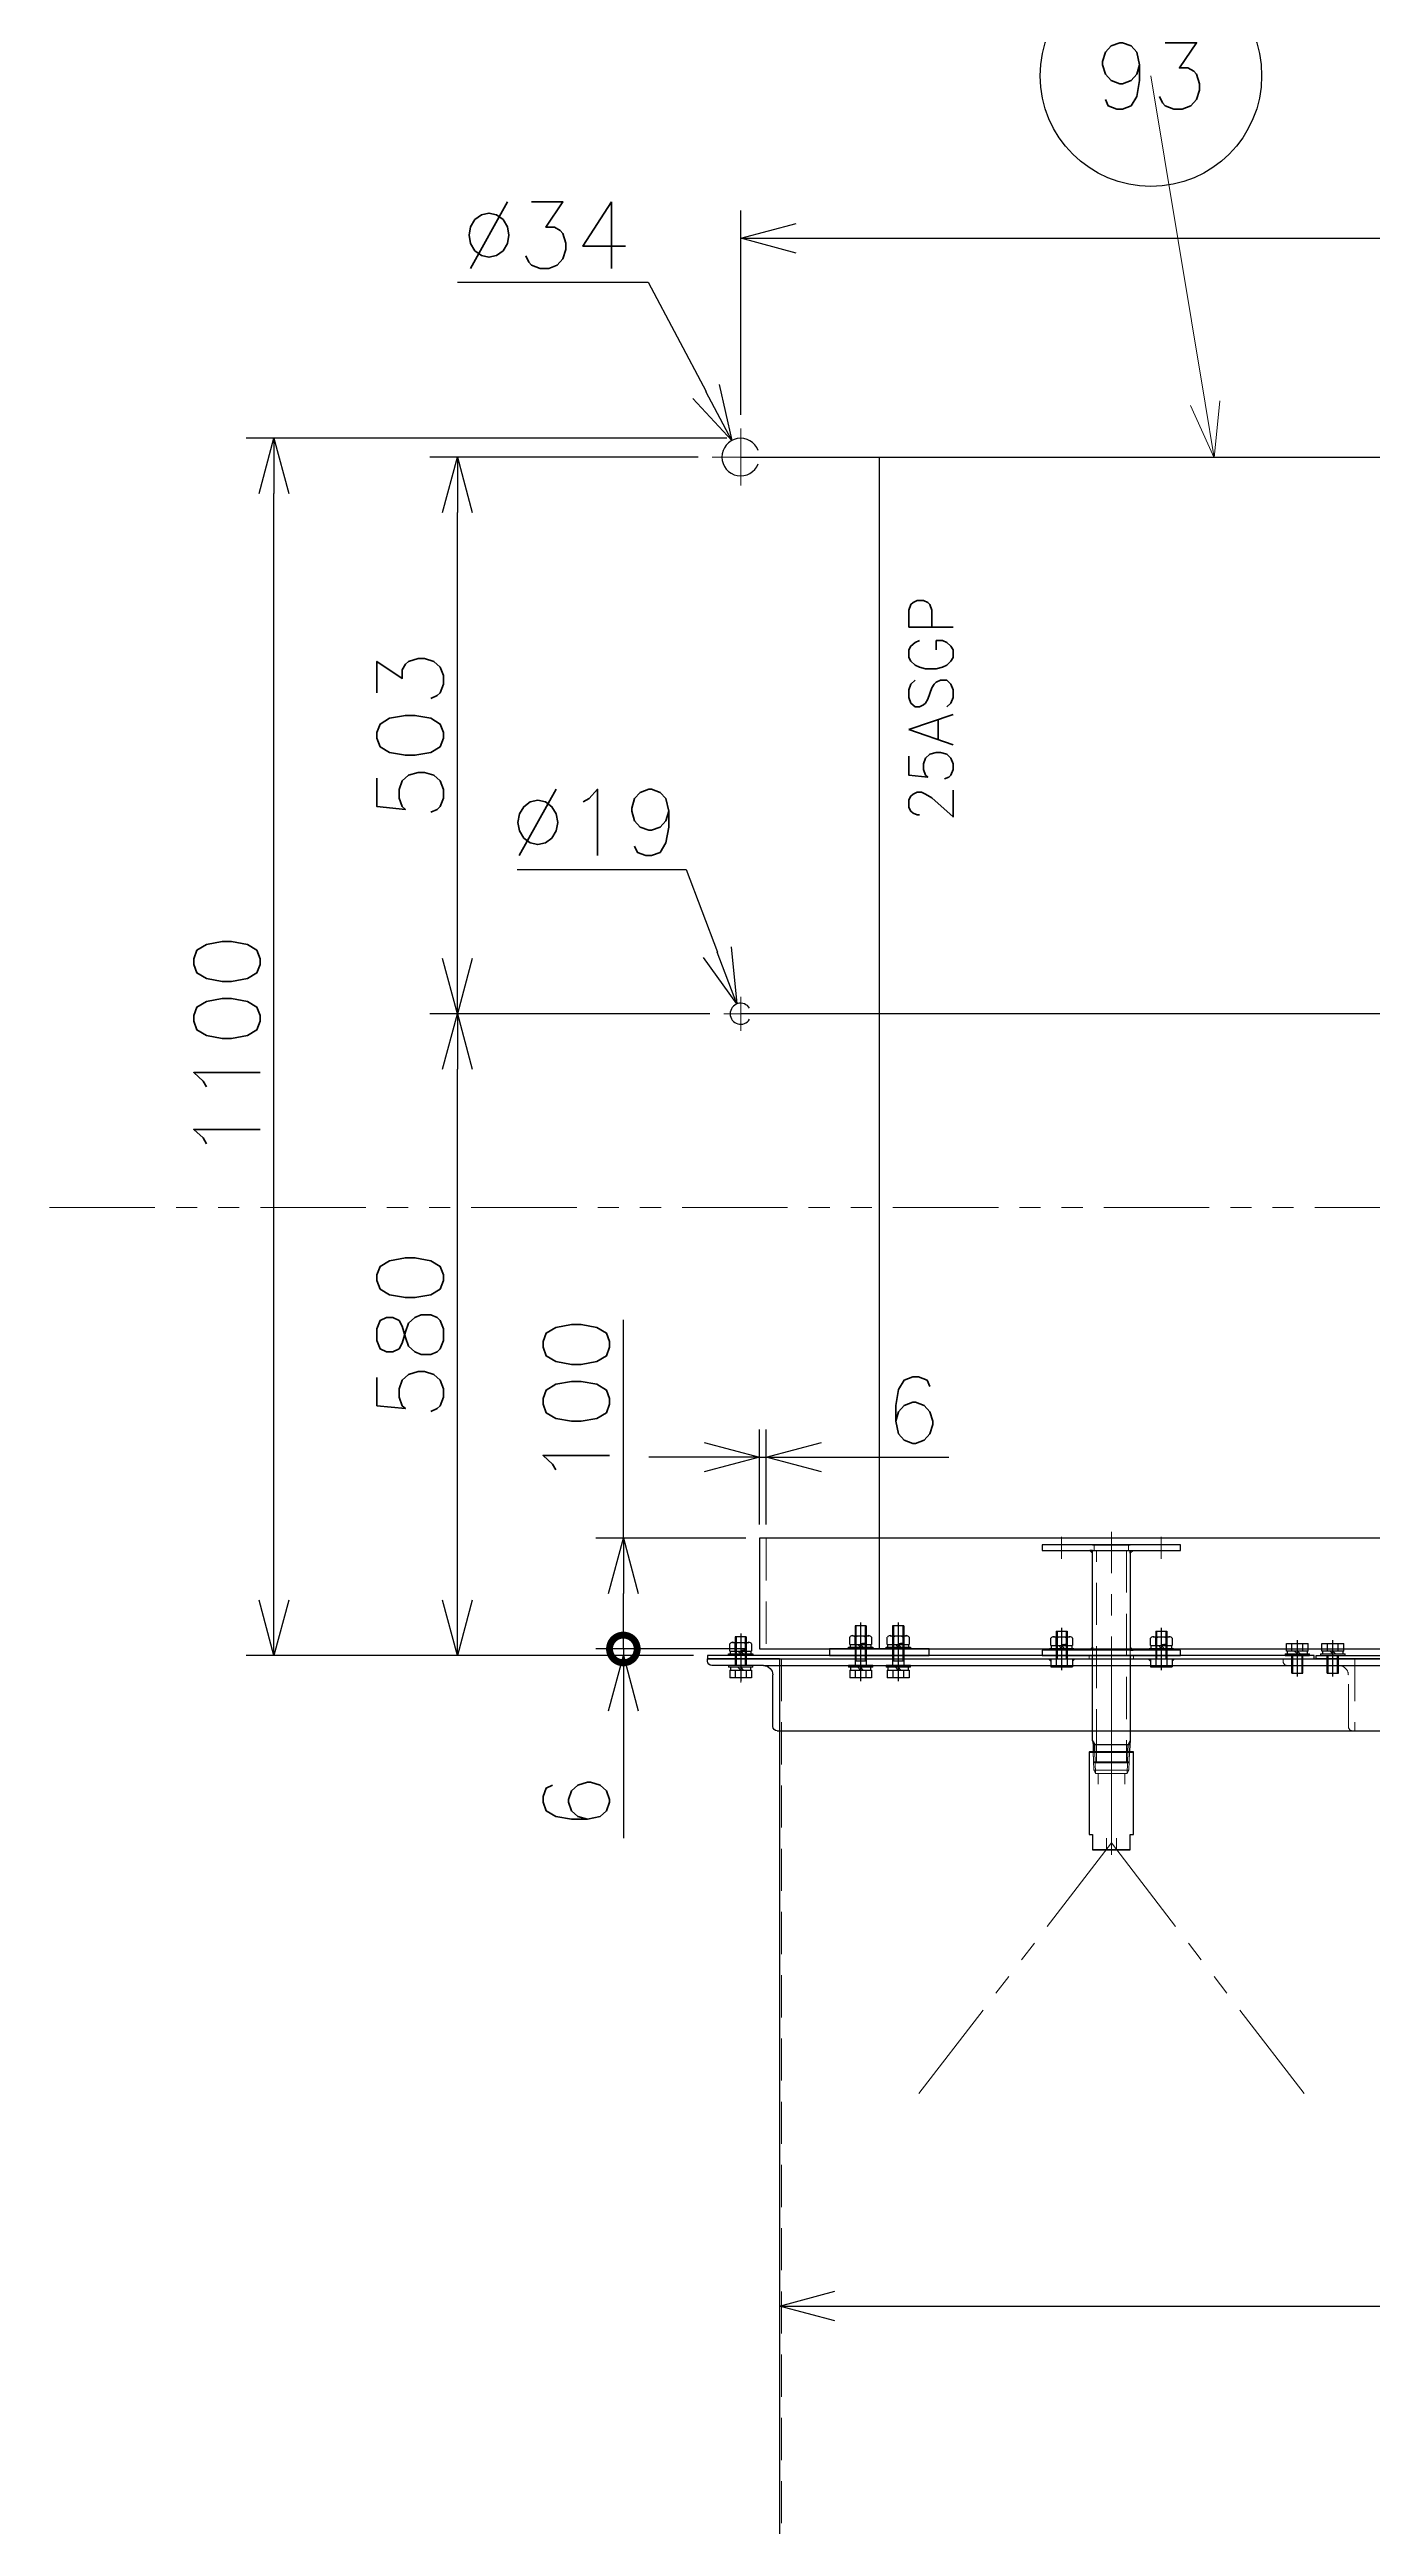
# Model space of a CAD drawing. Header units: millimetres. Extents: x -16130 to 36813, y -8099 to 27484.
# Drawn here: x 22708 to 23904, y 6116 to 8354 of the extents above; entities that cross this region are included whole.
import ezdxf
from ezdxf import colors
from ezdxf.entities.mleader import LeaderData, LeaderLine
from ezdxf.enums import TextEntityAlignment as Align
from ezdxf.math import Vec2, Vec3

# ---------------------------------------------------------------- set-up
doc = ezdxf.new("R2010")
doc.units = ezdxf.units.MM
doc.header["$LTSCALE"] = 6
doc.header["$PDMODE"] = 99
doc.header["$PDSIZE"] = 1
for name, pattern in [('CENTER2', [28.575, 19.05, -3.175, 3.175, -3.175]), ('HIDDEN', [9.525, 6.35, -3.175]), ('PHANTOM2', [31.75, 15.875, -3.175, 3.175, -3.175, 3.175, -3.175])]:
    doc.linetypes.add(name, pattern=pattern)
for name, color, linetype, lineweight in [('01_NORMAL', 7, 'Continuous', 25), ('04_HIDDEN', 2, 'HIDDEN', 13), ('05_CENTER', 4, 'CENTER2', 13), ('06_PHANTOM', 2, 'PHANTOM2', 13), ('08_DIM', 3, 'Continuous', 13)]:
    doc.layers.add(name, color=color, linetype=linetype, lineweight=lineweight)
doc.layers.add('10_DRAFT', color=8, linetype='Continuous', lineweight=0, plot=False)
doc.styles.add('KSS_TXT', font='txt.shx', dxfattribs={"bigfont": 'extfont2.shx'})
doc.styles.add('KSS_TXT_L', font='txt.shx', dxfattribs={"height": 3, "bigfont": 'extfont2.shx'})
doc.styles.get("Standard").update_dxf_attribs({"font": 'txt.shx', "bigfont": 'extfont2.shx'})
doc.dimstyles.new('KSS_DIM', dxfattribs={"dimtxt": 3, "dimasz": 2.5, "dimexe": 1.25, "dimexo": 0.625, "dimtad": 1, "dimdsep": 46, "dimtxsty": 'KSS_TXT', "dimblk": 'OPEN30', "dimcen": 0, "dimazin": 2, "dimtfac": 0.75, "dimtmove": 0, "dimatfit": 3, "dimldrblk": 'OPEN30', "dimfxl": 1, "dimtolj": 1, "dimarcsym": 0})
doc.dimstyles.new('KSS_DIM$3', dxfattribs={"dimtxt": 3, "dimasz": 2.5, "dimexe": 1.25, "dimexo": 0.625, "dimtad": 1, "dimtih": 1, "dimtoh": 1, "dimdsep": 46, "dimtxsty": 'KSS_TXT', "dimblk": 'OPEN30', "dimcen": 0, "dimazin": 2, "dimtfac": 0.75, "dimtofl": 0, "dimtmove": 0, "dimatfit": 3, "dimldrblk": 'OPEN30', "dimfxl": 1, "dimtolj": 1, "dimarcsym": 0})

# ---------------------------------------------------------------- blocks, each defined once
blk = doc.blocks.new('A$C318E24B0_1_1_1')
at = {"color": 0}
for p, q in [((0, 0), (0, -65)), ((0, 0), (65, 0)), ((65, -2), (65, 0)), ((6, -61), (6, -14.5)), ((14.5, -6), (61, -6)), ((2, -65), (0, -65))]:
    blk.add_line(p, q, dxfattribs=at)
for centre, radius, start, end in [((14.5, -14.5), 8.5, 90, 180), ((61, -2), 4, 270, 0), ((2, -61), 4, 270, 0)]:
    blk.add_arc(centre, radius, start, end, dxfattribs=at)
blk = doc.blocks.new('A$C782A22E4_1_1_1')
at = {"color": 0}
for p, q in [((-914.5, 1994), (914.5, 1994)), ((-900, 2000), (900, 2000)), ((-900, 1935), (-900, 5)), ((-900, 1935), (900, 1935))]:
    blk.add_line(p, q, dxfattribs=at)
at = {"layer": '04_HIDDEN'}
blk.add_line((-898, 2000), (-898, 5), dxfattribs=at)
at = {"layer": '05_CENTER'}
blk.add_line((-935, 2015.2), (-935, 1978.8), dxfattribs=at)
at = {"color": 0, "xscale": -1}
blk.add_blockref('A$C318E24B0_1_1_1', (-900, 2000), dxfattribs=at)
at = {"layer": '04_HIDDEN', "xscale": -1}
blk.add_blockref('A$C318E24B0_1_1_1', (-380, 2000), dxfattribs=at)
blk = doc.blocks.new('_Open30')
at = {"color": 0, "linetype": 'ByBlock', "lineweight": -2}
for p, q in [((-1, 0.268), (0, 0)), ((0, 0), (-1, -0.268)), ((0, 0), (-1, 0))]:
    blk.add_line(p, q, dxfattribs=at)
blk = doc.blocks.new('*D2431')
at = {"layer": '08_DIM', "color": 0, "lineweight": -2, "transparency": 16777216}
for p, q in [((23367.9, 6372.6), (23367.9, 6290.4)), ((25167.9, 6291.6), (25167.9, 6340.4)), ((23417.9, 6315.4), (25117.9, 6315.4))]:
    blk.add_line(p, q, dxfattribs=at)
at = {"layer": 'Defpoints', "color": 0, "transparency": 16777216}
for p in [(23367.9, 6385.1), (25167.9, 6315.4), (25167.9, 6279.1)]:
    blk.add_point(p, dxfattribs=at)
at = {"layer": '08_DIM', "color": 0, "lineweight": -2, "transparency": 16777216, "xscale": 50, "yscale": 50, "zscale": 50, "rotation": 180}
blk.add_blockref('_Open30', (23367.9, 6315.4), dxfattribs=at)
at = {"layer": '08_DIM', "color": 0, "lineweight": -2, "transparency": 16777216, "xscale": 50, "yscale": 50, "zscale": 50}
blk.add_blockref('_Open30', (25167.9, 6315.4), dxfattribs=at)
at = {"layer": '08_DIM', "color": 0, "transparency": 16777216, "insert": (24545.4, 6357.9), "char_height": 60, "attachment_point": 5, "style": 'KSS_TXT'}
blk.add_mtext('\\A1;%%C1800', dxfattribs=at)
blk = doc.blocks.new('M10Nza_1_1_1_1')
at = {"color": 0}
for p, q in [((-9.8, 4), (-9.8, 10.7)), ((-9.8, 4), (9.8, 4)), ((-9.2, 1.5), (-9.2, 4)), ((-7.3, 12), (7.4, 12)), ((-4.9, 4), (-4.9, 10.7)), ((0, 1.5), (-2.5, 4)), ((0, 4), (2.5, 1.5)), ((4.9, 10.7), (4.9, 4)), ((9.2, 4), (9.2, 1.5)), ((9.8, 10.7), (9.8, 4))]:
    blk.add_line(p, q, dxfattribs=at)
at = {"color": 0, "linetype": 'CENTER2'}
blk.add_line((0, 12), (0, 0), dxfattribs=at)
at = {"color": 0}
blk.add_lwpolyline([(-11, 1.5), (11, 1.5), (11, 0), (-11, 0)], close=True, dxfattribs=at)
for centre, radius, start, end in [((-7.3, 9.1), 2.94, 33.626, 146.374), ((0, 2.2), 9.8, 60, 120), ((7.4, 9.1), 2.94, 33.626, 146.374)]:
    blk.add_arc(centre, radius, start, end, dxfattribs=at)
at = {"layer": '10_DRAFT', "style": 'KSS_TXT'}
blk.add_text('M10', height=1.25, dxfattribs=at).set_placement((0.3, 4.1))
blk = doc.blocks.new('A$C3D81658F_1_1_1_1')
at = {"color": 0}
for p, q in [((-11, 1.5), (11, 1.5)), ((-11, 1.5), (-11, 0)), ((-11, 0), (11, 0)), ((-9.8, 11), (9.8, 11)), ((-9.8, 4), (-9.8, 11)), ((9.8, 4), (-9.8, 4)), ((-9.3, 4), (-9.3, 1.5)), ((-4.9, 4), (-4.9, 11)), ((0, 1.5), (-2.5, 4)), ((0, 4), (2.5, 1.5)), ((4.9, 4), (4.9, 11)), ((9.2, 1.5), (9.2, 4)), ((9.8, 4), (9.8, 11)), ((11, 0), (11, 1.5))]:
    blk.add_line(p, q, dxfattribs=at)
at = {"color": 0, "linetype": 'HIDDEN'}
for p, q in [((-5, -36), (-5, 0)), ((5, -36), (5, 0)), ((-5, -4), (5, -4)), ((-4.2, -36), (-4.2, -4)), ((4.2, -36), (4.2, -4)), ((-5, -36), (5, -36))]:
    blk.add_line(p, q, dxfattribs=at)
at = {"color": 0, "linetype": 'CENTER2'}
blk.add_line((0, -39), (0, 14), dxfattribs=at)
at = {"layer": '10_DRAFT', "style": 'KSS_TXT_L'}
blk.add_text('BT-M10x40L,SW,PW', height=0.3, dxfattribs=at).set_placement((5.1, 10.7))
blk = doc.blocks.new('A$C1E270675_1_1')
for p, q in [((-1764.5, 1083), (59.8, 1083)), ((59.8, 580), (-1764.5, 580))]:
    blk.add_line(p, q)
at = {"color": 0}
for p, q in [((-1639.2, 6), (-1639.2, 1083)), ((-731.7, 6), (-731.7, 1083)), ((59.8, 6), (59.8, 1066))]:
    blk.add_line(p, q, dxfattribs=at)
for points in [[(-1747.5, 6), (59.8, 6), (59.8, 106), (-1747.5, 106)], [(-1684.3, 0), (-1594.1, 0), (-1594.1, 6), (-1684.3, 6)], [(-781.7, 0), (-681.7, 0), (-681.7, 6), (-781.7, 6)], [(21.2, 0), (98.4, 0), (98.4, 6), (21.2, 6)]]:
    blk.add_lwpolyline(points, close=True, dxfattribs=at)
for centre, radius, start, end in [((-1764.5, 1083), 17, 20.6673, 339.3327), ((59.8, 1083), 17, 200.6673, 159.3327), ((-1764.5, 580), 9.5, 31.7569, 328.2431), ((59.8, 580), 9.5, 211.7569, 148.2431)]:
    blk.add_arc(centre, radius, start, end, dxfattribs=at)
at = {"layer": '04_HIDDEN'}
blk.add_line((-1741.5, 106), (-1741.5, 6), dxfattribs=at)
at = {"layer": '05_CENTER'}
for p, q in [((-1764.5, 1057.2), (-1764.5, 1108.8)), ((59.8, 1057.2), (59.8, 1108.8)), ((-1790.2, 1083), (-1738.7, 1083)), ((85.6, 1083), (34, 1083)), ((-1764.5, 564.6), (-1764.5, 595.4)), ((59.8, 564.6), (59.8, 595.4)), ((-1749.1, 580), (-1779.8, 580)), ((44.4, 580), (75.2, 580)), ((-1656.2, 14.6), (-1656.2, -8.6)), ((-1622.2, 14.6), (-1622.2, -8.6)), ((-766.7, 14.6), (-766.7, -8.6)), ((-696.7, 14.6), (-696.7, -8.6)), ((49, 14.6), (49, -8.6)), ((70.6, 14.6), (70.6, -8.6))]:
    blk.add_line(p, q, dxfattribs=at)
at = {"layer": '10_DRAFT'}
for p, q in [((-823.2, 0), (-835.7, 0)), ((-829.5, -6.2), (-829.5, 6.2))]:
    blk.add_line(p, q, dxfattribs=at)
at = {"rotation": 180}
for p in [(-1656.2, -9), (-1622.2, -9), (-766.7, -9), (-696.7, -9), (49, -9), (70.6, -9)]:
    blk.add_blockref('A$C3D81658F_1_1_1_1', p, dxfattribs=at)
for p in [(-1656.2, 6), (-1622.2, 6), (-766.7, 6), (-696.7, 6), (49, 6), (70.6, 6)]:
    blk.add_blockref('M10Nza_1_1_1_1', p)
blk = doc.blocks.new('A$C1F346187_1_1')
blk.add_blockref('A$C1E270675_1_1', (829.5, 0))
blk = doc.blocks.new('AM_BALLOON1')
at = {"transparency": 16777216}
blk.add_circle((0, 0), 5, dxfattribs=at)
blk.add_attdef('B_NUMBER', text='', height=3, dxfattribs=at).set_placement((0, 0), align=Align.MIDDLE_CENTER)
blk = doc.blocks.new('A$C68479CFA')
at = {"color": 0}
for points in [[(-415, 3), (415, 3), (415, 0), (-415, 0)], [(-300, 0), (300, 0), (300, -30), (-300, -30)]]:
    blk.add_lwpolyline(points, close=True, dxfattribs=at)
at = {"layer": '04_HIDDEN'}
for p, q in [((-296, 0), (-296, -30)), ((-75, 3), (-75, 0)), ((75, 3), (75, 0)), ((296, 0), (296, -30))]:
    blk.add_line(p, q, dxfattribs=at)
at = {"layer": '05_CENTER'}
for p, q in [((-400, -5.4), (-400, 8.1)), ((400, -5.4), (400, 8.1))]:
    blk.add_line(p, q, dxfattribs=at)
at = {"layer": '10_DRAFT'}
blk.add_line((0, 3), (0, -30), dxfattribs=at)
blk = doc.blocks.new('A$C0FDA08F1_1_1_1')
at = {"color": 0}
for p, q in [((-17, 100), (17, 100)), ((-17, 5), (-17, 95)), ((17, 95), (17, 5)), ((-17, -76.9), (-17, 0)), ((17, 0), (17, -76.9)), ((-16.6, -80.2), (16.6, -80.2))]:
    blk.add_line(p, q, dxfattribs=at)
for p, q in [((-17, -76.9), (-15.1, -80.2)), ((-17, -76.9), (-16.6, -80.2)), ((-16.6, -80.2), (-16.4, -86.6)), ((-14.9, -86.6), (-15.1, -80.2)), ((14.9, -86.6), (15.1, -80.2)), ((17, -76.9), (15.1, -80.2)), ((16.6, -80.2), (16.4, -86.6)), ((17, -76.9), (16.6, -80.2))]:
    blk.add_line(p, q)
for points in [[(62.5, 100), (-62.5, 100), (-62.5, 95), (62.5, 95)], [(62.5, 5), (-62.5, 5), (-62.5, 0), (62.5, 0)]]:
    blk.add_lwpolyline(points, close=True, dxfattribs=at)
at = {"color": 3}
for points in [[(-17, 95), (-19.5, 95), (-19.5, 95), (-17, 92.5)], [(17, 95), (19.5, 95), (19.5, 95), (17, 92.5)], [(-17, 5), (-19.5, 5), (-19.5, 5), (-17, 7.5)], [(17, 5), (19.5, 5), (19.5, 5), (17, 7.5)]]:
    blk.add_lwpolyline(points, close=True, dxfattribs=at)
at = {"layer": '04_HIDDEN'}
for p, q in [((-15.5, 95), (-15.5, 100)), ((-13.6, -86.6), (-13.6, 95)), ((13.6, 95), (13.6, -86.6)), ((15.5, 100), (15.5, 95)), ((-17, 0), (-17, 5)), ((17, 5), (17, 0))]:
    blk.add_line(p, q, dxfattribs=at)
at = {"layer": '05_CENTER'}
for p, q in [((0, -97), (0, 112)), ((-45, 107.4), (-45, 87.5)), ((45, 107.4), (45, 87.5)), ((-45, 12.4), (-45, -7.5)), ((45, 12.4), (45, -7.5))]:
    blk.add_line(p, q, dxfattribs=at)
at = {"layer": '10_DRAFT'}
for p, q in [((-16.4, -86.6), (16.4, -86.6)), ((-16.4, -86.6), (-16.1, -96)), ((-14.6, -97), (-14.9, -86.6)), ((-13.6, -97), (-13.6, -86.6)), ((13.6, -86.6), (13.6, -97)), ((14.6, -97), (14.9, -86.6)), ((16.4, -86.6), (16.1, -96)), ((-15.1, -97), (-16.1, -96)), ((16.1, -96), (-16.1, -96)), ((-15.1, -97), (15.1, -97)), ((15.1, -97), (16.1, -96))]:
    blk.add_line(p, q, dxfattribs=at)
blk = doc.blocks.new('1FJJXP50S303a_1_1')
at = {"color": 0}
for p, q in [((-75, 17), (-89, 17)), ((-89, 17), (-89, -17)), ((-88.5, 17), (-88.5, -17)), ((-0.5, 20), (-75, 20)), ((-75, 20), (-75, 17)), ((0, 19.5), (-0.5, 20)), ((-0.5, 20), (-0.5, -20)), ((0, 19.5), (0, -19.5)), ((-89, -17), (-75, -17)), ((-75, -17), (-75, -20)), ((-75, -20), (-0.5, -20)), ((-0.5, -20), (0, -19.5))]:
    blk.add_line(p, q, dxfattribs=at)
at = {"layer": '04_HIDDEN', "color": 0}
for p, q in [((-88.5, 4.6), (-89, 5.1)), ((-88.5, 4.6), (-88.5, -4.6)), ((-78.4, 4.6), (-88.5, 4.6)), ((-20, 12), (-29.5, 12)), ((-17, 15.8), (-20, 14.3)), ((0, 14.9), (-20, 14.3)), ((-20, 14.3), (-20, -14.3)), ((0, 16.4), (-17, 15.8)), ((-17, 15.8), (-17, -15.8)), ((-89, -5.1), (-88.5, -4.6)), ((-88.5, -4.6), (-78.4, -4.6)), ((-20, -12), (-29.5, -12)), ((-20, -14.3), (0, -14.9)), ((-17, -15.8), (-20, -14.3)), ((0, -16.4), (-17, -15.8))]:
    blk.add_line(p, q, dxfattribs=at)
at = {"layer": '05_CENTER', "color": 0}
blk.add_line((-93.5, 0), (4.5, 0), dxfattribs=at)
blk = doc.blocks.new('A$C662F1F03_1_1')
at = {"layer": '06_PHANTOM', "color": 4}
for q in [(-181, -402), (181, -402)]:
    blk.add_line((0, -166.1), q, dxfattribs=at)
for name, p in [('A$C0FDA08F1_1_1_1', (0, 3)), ('M10Nza_1_1_1_1', (-45, 8)), ('M10Nza_1_1_1_1', (45, 8))]:
    blk.add_blockref(name, p)
at = {"color": 4, "rotation": 90}
blk.add_blockref('1FJJXP50S303a_1_1', (0, -83.6), dxfattribs=at)
blk = doc.blocks.new('A$C05FE0EC2_2_1_1')
at = {"color": 0}
for p, q in [((-11, 1.5), (11, 1.5)), ((-11, 1.5), (-11, 0)), ((-11, 0), (11, 0)), ((-9.8, 11), (9.8, 11)), ((-9.8, 4), (-9.8, 11)), ((9.8, 4), (-9.8, 4)), ((-9.3, 4), (-9.3, 1.5)), ((-4.9, 4), (-4.9, 11)), ((0, 1.5), (-2.5, 4)), ((0, 4), (2.5, 1.5)), ((4.9, 4), (4.9, 11)), ((9.2, 1.5), (9.2, 4)), ((9.8, 4), (9.8, 11)), ((11, 0), (11, 1.5))]:
    blk.add_line(p, q, dxfattribs=at)
at = {"color": 0, "linetype": 'HIDDEN'}
for p, q in [((-5, -16), (-5, 0)), ((-4.2, -16), (-4.2, 0)), ((4.2, -16), (4.2, 0)), ((5, -16), (5, 0)), ((-5, -16), (5, -16))]:
    blk.add_line(p, q, dxfattribs=at)
at = {"color": 0, "linetype": 'CENTER2'}
blk.add_line((0, -19), (0, 14), dxfattribs=at)
at = {"layer": '10_DRAFT', "style": 'KSS_TXT_L'}
blk.add_text('BT-M10x20L,SW,PW', height=0.3, dxfattribs=at).set_placement((5.2, 10.7))
blk = doc.blocks.new('A$C6847864B')
at = {"color": 0}
for p, q in [((-9.8, 7), (9.8, 7)), ((-9.8, 0), (-9.8, 7)), ((-9.8, 0), (9.8, 0)), ((-4.9, 0), (-4.9, 7)), ((4.9, 0), (4.9, 7)), ((9.8, 0), (9.8, 7))]:
    blk.add_line(p, q, dxfattribs=at)
at = {"color": 0, "linetype": 'HIDDEN'}
for p, q in [((-5, -25), (-5, 0)), ((-4.2, -25), (-4.2, 0)), ((4.2, -25), (4.2, 0)), ((5, -25), (5, 0)), ((-5, -25), (5, -25))]:
    blk.add_line(p, q, dxfattribs=at)
at = {"color": 0, "linetype": 'CENTER2'}
blk.add_line((0, -28), (0, 10), dxfattribs=at)
at = {"layer": '10_DRAFT', "style": 'KSS_TXT_L'}
blk.add_text('BT-M10x25L', height=0.3, dxfattribs=at).set_placement((6.8, 6.7))
blk = doc.blocks.new('A$C68479F8C')
at = {"color": 0}
blk.add_lwpolyline([(-15, 3), (533, 3), (533, 0), (-15, 0)], close=True, dxfattribs=at)
at = {"layer": '04_HIDDEN'}
for p, q in [((148, 3), (148, 0)), ((188, 3), (188, 0))]:
    blk.add_line(p, q, dxfattribs=at)
at = {"layer": '05_CENTER'}
for p, q in [((0, -5.4), (0, 8.1)), ((503, -5.4), (503, 8.1))]:
    blk.add_line(p, q, dxfattribs=at)
at = {"layer": '08_DIM'}
for points in [[(113.2, 0), (111.2, 0), (113.2, -2), (113.2, -2)], [(132.8, 0), (134.8, 0), (132.8, -2), (132.8, -2)], [(203.2, 0), (201.2, 0), (203.2, -2), (203.2, -2)], [(222.8, 0), (224.8, 0), (222.8, -2), (222.8, -2)]]:
    blk.add_lwpolyline(points, close=True, dxfattribs=at)
at = {"layer": '10_DRAFT'}
blk.add_line((168, 3), (168, 0), dxfattribs=at)
at = {"rotation": 180}
for p in [(123, 0), (213, 0)]:
    blk.add_blockref('A$C6847864B', p, dxfattribs=at)
blk = doc.blocks.new('A$C7E374867_2_1_1')
at = {"color": 0}
for p, q in [((-11, 1.5), (11, 1.5)), ((-11, 1.5), (-11, 0)), ((-11, 0), (11, 0)), ((-9.8, 11), (9.8, 11)), ((-9.8, 4), (-9.8, 11)), ((9.8, 4), (-9.8, 4)), ((-9.3, 4), (-9.3, 1.5)), ((-4.9, 4), (-4.9, 11)), ((0, 1.5), (-2.5, 4)), ((0, 4), (2.5, 1.5)), ((4.9, 4), (4.9, 11)), ((9.2, 1.5), (9.2, 4)), ((9.8, 4), (9.8, 11)), ((11, 0), (11, 1.5))]:
    blk.add_line(p, q, dxfattribs=at)
at = {"color": 0, "linetype": 'HIDDEN'}
for p, q in [((-5, -26), (-5, 0)), ((-4.2, -26), (-4.2, 0)), ((4.2, -26), (4.2, 0)), ((5, -26), (5, 0)), ((-5, -26), (5, -26))]:
    blk.add_line(p, q, dxfattribs=at)
at = {"color": 0, "linetype": 'CENTER2'}
blk.add_line((0, -29), (0, 14), dxfattribs=at)
at = {"layer": '10_DRAFT', "style": 'KSS_TXT_L'}
blk.add_text('BT-M10x30L,SW,PW', height=0.3, dxfattribs=at).set_placement((5.1, 10.7))
blk = doc.blocks.new('A$C6847BE09')
for name, p in [('A$C662F1F03_1_1', (-1535, 0)), ('M10Nza_1_1_1_1', (-1870, 3)), ('A$C05FE0EC2_2_1_1', (-1367, 3)), ('A$C68479CFA', (-935, 0)), ('A$C05FE0EC2_2_1_1', (-1335, 3))]:
    blk.add_blockref(name, p)
at = {"xscale": -1}
blk.add_blockref('A$C68479F8C', (-1367, 0), dxfattribs=at)
at = {"rotation": 180}
blk.add_blockref('A$C7E374867_2_1_1', (-1870, -6), dxfattribs=at)
blk = doc.blocks.new('*D3297')
at = {"layer": '08_DIM', "color": 0, "lineweight": -2, "transparency": 16777216}
for p, q in [((23294.6, 7986.2), (23051.9, 7986.2)), ((23076.9, 7533.2), (23076.9, 7936.2)), ((23305, 7483.2), (23051.9, 7483.2))]:
    blk.add_line(p, q, dxfattribs=at)
at = {"layer": 'Defpoints', "color": 0, "transparency": 16777216}
for p in [(23076.9, 7986.2), (23307.1, 7986.2), (23317.5, 7483.2)]:
    blk.add_point(p, dxfattribs=at)
at = {"layer": '08_DIM', "color": 0, "lineweight": -2, "transparency": 16777216, "xscale": 50, "yscale": 50, "zscale": 50}
for p, rotation in [((23076.9, 7986.2), 90), ((23076.9, 7483.2), 270)]:
    blk.add_blockref('_Open30', p, dxfattribs=dict(at, rotation=rotation))
at = {"layer": '08_DIM', "color": 0, "transparency": 16777216, "insert": (23034.3, 7734.7), "char_height": 60, "attachment_point": 5, "rotation": 90, "style": 'KSS_TXT'}
blk.add_mtext('\\A1;503', dxfattribs=at)
blk = doc.blocks.new('*D3298')
at = {"layer": '08_DIM', "color": 0, "lineweight": -2, "transparency": 16777216}
for p, q in [((23305, 7483.2), (23051.9, 7483.2)), ((23076.9, 6953.2), (23076.9, 7433.2)), ((23290.4, 6903.2), (23051.9, 6903.2))]:
    blk.add_line(p, q, dxfattribs=at)
at = {"layer": 'Defpoints', "color": 0, "transparency": 16777216}
for p in [(23076.9, 7483.2), (23317.5, 7483.2), (23302.9, 6903.2)]:
    blk.add_point(p, dxfattribs=at)
at = {"layer": '08_DIM', "color": 0, "lineweight": -2, "transparency": 16777216, "xscale": 50, "yscale": 50, "zscale": 50}
for p, rotation in [((23076.9, 7483.2), 90), ((23076.9, 6903.2), 270)]:
    blk.add_blockref('_Open30', p, dxfattribs=dict(at, rotation=rotation))
at = {"layer": '08_DIM', "color": 0, "transparency": 16777216, "insert": (23034.3, 7193.2), "char_height": 60, "attachment_point": 5, "rotation": 90, "style": 'KSS_TXT'}
blk.add_mtext('\\A1;580', dxfattribs=at)
blk = doc.blocks.new('*D3299')
at = {"layer": '08_DIM', "color": 0, "lineweight": -2, "transparency": 16777216}
for p, q in [((23320.4, 8003.2), (22886.2, 8003.2)), ((22911.2, 6953.2), (22911.2, 7953.2)), ((23290.4, 6903.2), (22886.2, 6903.2))]:
    blk.add_line(p, q, dxfattribs=at)
at = {"layer": 'Defpoints', "color": 0, "transparency": 16777216}
for p in [(22911.2, 8003.2), (23332.9, 8003.2), (23302.9, 6903.2)]:
    blk.add_point(p, dxfattribs=at)
at = {"layer": '08_DIM', "color": 0, "lineweight": -2, "transparency": 16777216, "xscale": 50, "yscale": 50, "zscale": 50}
for p, rotation in [((22911.2, 8003.2), 90), ((22911.2, 6903.2), 270)]:
    blk.add_blockref('_Open30', p, dxfattribs=dict(at, rotation=rotation))
at = {"layer": '08_DIM', "color": 0, "transparency": 16777216, "insert": (22868.7, 7453.2), "char_height": 60, "attachment_point": 5, "rotation": 90, "style": 'KSS_TXT'}
blk.add_mtext('\\A1;1100', dxfattribs=at)
blk = doc.blocks.new('*D3300')
at = {"layer": '08_DIM', "color": 0, "lineweight": -2, "transparency": 16777216}
for p, q in [((23076.9, 8144.2), (23249.4, 8144.2)), ((23249.4, 8144.2), (23301.6, 8045.4))]:
    blk.add_line(p, q, dxfattribs=at)
at = {"layer": 'Defpoints', "color": 0, "transparency": 16777216}
for p in [(23324.9, 8001.2), (23340.8, 7971.1)]:
    blk.add_point(p, dxfattribs=at)
at = {"layer": '08_DIM', "color": 0, "lineweight": -2, "transparency": 16777216, "xscale": 50, "yscale": 50, "zscale": 50, "rotation": 297.8531565867976}
blk.add_blockref('_Open30', (23324.9, 8001.2), dxfattribs=at)
at = {"layer": '08_DIM', "color": 0, "transparency": 16777216, "insert": (23156.9, 8186.7), "char_height": 60, "attachment_point": 5, "style": 'KSS_TXT'}
blk.add_mtext('\\A1;%%C34', dxfattribs=at)
blk = doc.blocks.new('*D3301')
at = {"layer": '08_DIM', "color": 0, "lineweight": -2, "transparency": 16777216}
for p, q in [((23226.9, 6909.2), (23226.9, 6959.2)), ((23337.4, 6909.2), (23201.9, 6909.2)), ((23290.4, 6903.2), (23201.9, 6903.2)), ((23226.9, 6909.2), (23226.9, 6903.2)), ((23226.9, 6853.2), (23226.9, 6738.2))]:
    blk.add_line(p, q, dxfattribs=at)
at = {"layer": 'Defpoints', "color": 0, "transparency": 16777216}
for p in [(23226.9, 6903.2), (23302.9, 6903.2), (23349.9, 6909.2)]:
    blk.add_point(p, dxfattribs=at)
at = {"layer": '08_DIM', "color": 0, "lineweight": -2, "transparency": 16777216, "xscale": 50, "yscale": 50, "zscale": 50, "rotation": 90}
blk.add_blockref('_Open30', (23226.9, 6903.2), dxfattribs=at)
at = {"layer": '08_DIM', "color": 0, "transparency": 16777216, "insert": (23184.4, 6770.7), "char_height": 60, "attachment_point": 5, "rotation": 90, "style": 'KSS_TXT'}
blk.add_mtext('\\A1;6', dxfattribs=at)
blk = doc.blocks.new('_None')
blk = doc.blocks.new('*D3302')
at = {"layer": '08_DIM', "color": 0, "lineweight": -2, "transparency": 16777216}
for p, q in [((23332.9, 8024.5), (23332.9, 8208.9)), ((23382.9, 8183.9), (24391.1, 8183.9))]:
    blk.add_line(p, q, dxfattribs=at)
at = {"layer": 'Defpoints', "color": 0, "transparency": 16777216}
for p in [(24267.9, 8183.9), (23332.9, 8012), (24267.9, 7986.2)]:
    blk.add_point(p, dxfattribs=at)
at = {"layer": '08_DIM', "color": 0, "lineweight": -2, "transparency": 16777216, "xscale": 50, "yscale": 50, "zscale": 50, "rotation": 180}
blk.add_blockref('_Open30', (23332.9, 8183.9), dxfattribs=at)
at = {"layer": '08_DIM', "color": 0, "transparency": 16777216, "insert": (24252.3, 8226.4), "char_height": 60, "attachment_point": 5, "style": 'KSS_TXT'}
blk.add_mtext('\\A1;%%C1870', dxfattribs=at)
blk = doc.blocks.new('_DotSmall')
at = {"color": 0, "linetype": 'ByBlock', "const_width": 0.5}
blk.add_lwpolyline([(-0.0625, 0, 1), (0.0625, 0, 1)], format="xyb", close=True, dxfattribs=at)
blk = doc.blocks.new('*D3303')
at = {"layer": '08_DIM', "color": 0, "lineweight": -2, "transparency": 16777216}
for p, q in [((23226.9, 7009.2), (23226.9, 7206.7)), ((23337.4, 7009.2), (23201.9, 7009.2)), ((23226.9, 6909.2), (23226.9, 6959.2)), ((23337.4, 6909.2), (23201.9, 6909.2))]:
    blk.add_line(p, q, dxfattribs=at)
at = {"layer": 'Defpoints', "color": 0, "transparency": 16777216}
for p in [(23226.9, 7009.2), (23349.9, 7009.2), (23349.9, 6909.2)]:
    blk.add_point(p, dxfattribs=at)
at = {"layer": '08_DIM', "color": 0, "lineweight": -2, "transparency": 16777216, "xscale": 50, "yscale": 50, "zscale": 50}
for name, p, rotation in [('_Open30', (23226.9, 7009.2), 90), ('_DotSmall', (23226.9, 6909.2), 270)]:
    blk.add_blockref(name, p, dxfattribs=dict(at, rotation=rotation))
at = {"layer": '08_DIM', "color": 0, "transparency": 16777216, "insert": (23184.4, 7132.9), "char_height": 60, "attachment_point": 5, "rotation": 90, "style": 'KSS_TXT'}
blk.add_mtext('\\A1;100', dxfattribs=at)
blk = doc.blocks.new('*D3304')
at = {"layer": '08_DIM', "color": 0, "lineweight": -2, "transparency": 16777216}
for p, q in [((23349.9, 7021.7), (23349.9, 7107.5)), ((23355.9, 7021.7), (23355.9, 7107.5)), ((23299.9, 7082.5), (23249.9, 7082.5)), ((23349.9, 7082.5), (23355.9, 7082.5)), ((23405.9, 7082.5), (23520.9, 7082.5))]:
    blk.add_line(p, q, dxfattribs=at)
at = {"layer": 'Defpoints', "color": 0, "transparency": 16777216}
for p in [(23355.9, 7082.5), (23349.9, 7009.2), (23355.9, 7009.2)]:
    blk.add_point(p, dxfattribs=at)
at = {"layer": '08_DIM', "color": 0, "lineweight": -2, "transparency": 16777216, "xscale": 50, "yscale": 50, "zscale": 50}
blk.add_blockref('_Open30', (23349.9, 7082.5), dxfattribs=at)
at = {"layer": '08_DIM', "color": 0, "lineweight": -2, "transparency": 16777216, "xscale": 50, "yscale": 50, "zscale": 50, "rotation": 180}
blk.add_blockref('_Open30', (23355.9, 7082.5), dxfattribs=at)
at = {"layer": '08_DIM', "color": 0, "transparency": 16777216, "insert": (23488.4, 7125), "char_height": 60, "attachment_point": 5, "style": 'KSS_TXT'}
blk.add_mtext('\\A1;6', dxfattribs=at)
blk = doc.blocks.new('*D3305')
at = {"layer": '08_DIM', "color": 0, "lineweight": -2, "transparency": 16777216}
for p, q in [((23131, 7613.6), (23283.5, 7613.6)), ((23283.5, 7613.6), (23311.8, 7538.8))]:
    blk.add_line(p, q, dxfattribs=at)
at = {"layer": 'Defpoints', "color": 0, "transparency": 16777216}
for p in [(23329.5, 7492.1), (23336.3, 7474.3)]:
    blk.add_point(p, dxfattribs=at)
at = {"layer": '08_DIM', "color": 0, "lineweight": -2, "transparency": 16777216, "xscale": 50, "yscale": 50, "zscale": 50, "rotation": 290.7527679055045}
blk.add_blockref('_Open30', (23329.5, 7492.1), dxfattribs=at)
at = {"layer": '08_DIM', "color": 0, "transparency": 16777216, "insert": (23201, 7656.1), "char_height": 60, "attachment_point": 5, "style": 'KSS_TXT'}
blk.add_mtext('\\A1;%%C19', dxfattribs=at)

msp = doc.modelspace()

# ---------------------------------------------------------------- linework, layer by layer
at = {"layer": '06_PHANTOM'}
msp.add_line((22708.47922, 7308.1782), (30770.99327, 7308.1782), dxfattribs=at)

# ---------------------------------------------------------------- block references
for name, p in [('A$C1F346187_1_1', (24267.87493, 6903.1782)), ('A$C782A22E4_1_1_1', (24267.87493, 4900.1782))]:
    msp.add_blockref(name, p)
at = {"layer": '01_NORMAL'}
msp.add_blockref('A$C6847BE09', (25202.87493, 6900.1782), dxfattribs=at)

# ---------------------------------------------------------------- texts
at = {"layer": '08_DIM', "style": 'KSS_TXT'}
msp.add_text('25ASGP', height=40, rotation=90, dxfattribs=at).set_placement((23524.7701, 7655.91943))

# ---------------------------------------------------------------- dimensions: what is measured, and where the dimension line sits
at = {"layer": '08_DIM'}
dim = msp.add_linear_dim(base=(24267.87493, 8183.93844), p1=(23332.87493, 8011.96311), p2=(24267.87493, 7986.1782), dimstyle='KSS_DIM', override={"dimscale": 20, "dimlfac": 2, "dimpost": '%%C<>', "dimblk2": 'None', "dimse2": 1, "dimsd2": 1}, dxfattribs=at)
dim.commit()
dim.dimension.update_dxf_attribs({"geometry": '*D3302', "text_midpoint": (24252.30473, 8183.93844), "dimtype": 160})
for p1, p2, picture, middle in [((23340.83432, 7971.14769), (23324.94928, 8001.20872), '*D3300', (23156.90876, 8144.16243)), ((23336.25799, 7474.29458), (23329.52561, 7492.06182), '*D3305', (23200.9696, 7613.5702))]:
    dim = msp.add_diameter_dim_2p(p1=p1, p2=p2, dimstyle='KSS_DIM$3', override={"dimscale": 20, "dimpost": '%%C<>', "dimtix": 1, "dimatfit": 2}, dxfattribs=at)
    dim.commit()
    dim.dimension.update_dxf_attribs({"geometry": picture, "text_midpoint": middle, "dimtype": 163})
for base, p1, p2, override, picture, middle in [((22911.161, 8003.1782), (23302.87492, 6903.1782), (23332.8918, 8003.1782), {"dimscale": 20}, '*D3299', (22868.661, 7453.1782)), ((23076.85445, 7986.1782), (23317.49211, 7483.1782), (23307.09002, 7986.1782), {"dimscale": 20}, '*D3297', (23034.31278, 7734.6782)), ((23076.85445, 7483.1782), (23302.87492, 6903.1782), (23317.49211, 7483.1782), {"dimscale": 20}, '*D3298', (23034.31278, 7193.1782)), ((23226.86946, 6903.1782), (23349.87493, 6909.1782), (23302.87492, 6903.1782), {"dimscale": 20, "dimblk1": 'None', "dimblk2": 'Open30', "dimsah": 1}, '*D3301', (23184.36946, 6770.6782))]:
    dim = msp.add_linear_dim(base=base, p1=p1, p2=p2, angle=90, dimstyle='KSS_DIM', override=override, dxfattribs=at)
    dim.commit()
    dim.dimension.update_dxf_attribs({"geometry": picture, "text_midpoint": middle})
at = {"layer": '08_DIM', "color": 1}
dim = msp.add_linear_dim(base=(23226.86946, 7009.1782), p1=(23349.87493, 6909.1782), p2=(23349.87493, 7009.1782), angle=270, dimstyle='KSS_DIM', override={"dimscale": 20, "dimblk1": 'DotSmall', "dimblk2": 'Open30', "dimsah": 1}, dxfattribs=at)
dim.commit()
dim.dimension.update_dxf_attribs({"geometry": '*D3303', "text_midpoint": (23184.36946, 7132.9282)})
dim = msp.add_linear_dim(base=(23355.87493, 7082.46076), p1=(23349.87493, 7009.1782), p2=(23355.87493, 7009.1782), dimstyle='KSS_DIM', override={"dimscale": 20}, dxfattribs=at)
dim.commit()
dim.dimension.update_dxf_attribs({"geometry": '*D3304', "text_midpoint": (23488.37493, 7124.96076)})
at = {"layer": '08_DIM'}
dim = msp.add_linear_dim(base=(25167.87493, 6315.4184), p1=(23367.87493, 6385.06706), p2=(25167.87493, 6279.06706), text='%%C<>', dimstyle='KSS_DIM', override={"dimscale": 20}, dxfattribs=at)
dim.commit()
dim.dimension.update_dxf_attribs({"geometry": '*D2431', "text_midpoint": (24545.37485, 6315.4184), "dimtype": 160})

# ---------------------------------------------------------------- leaders
ml = msp.add_multileader_block('Standard', dxfattribs=at)
ml.set_content('AM_BALLOON1', color=256, scale=20)
ml.set_attribute('B_NUMBER', '93', width=0)
ml.set_leader_properties(color=256, linetype='ByLayer', lineweight=-1)
ml.set_arrow_properties(name='OPEN30')
ml.build(insert=Vec2(0, 0))
ml.multileader.update_dxf_attribs({"has_dogleg": 0, "text_right_attachment_type": 6, "dogleg_length": 0, "arrow_head_size": 50, "scale": 20, "block_connection_type": 1})
ctx = ml.context
ctx.base_point, ctx.scale, ctx.char_height, ctx.arrow_head_size, ctx.landing_gap_size, ctx.plane_origin = Vec3(23703.56809, 8330.63059), 20, 80, 50, 40, Vec3(23760.76031, 7992.1782)
ctx.right_attachment, ctx.attachment_type = 6, 1
notes = []
notes.append((ctx, [(0, (1, 1, 0), (23703.56809, 8330.63059), (-1, 0), 0, [(0, [(23760.76031, 7985.54258)], 0, [])])]))
ctx.block.insert = Vec3(23703.56809, 8330.63059)
for ctx, leaders in notes:
    for number, flags, end, landing, length, lines in leaders:
        leader = LeaderData()
        leader.index, (leader.has_last_leader_line, leader.has_dogleg_vector, leader.attachment_direction) = number, flags
        leader.last_leader_point, leader.dogleg_vector, leader.dogleg_length = Vec3(end), Vec3(landing), length
        for number, points, colour, breaks in lines:
            line = LeaderLine()
            line.index, line.vertices, line.color, line.breaks = number, Vec3.list(points), colors.encode_raw_color(colour), breaks
            leader.lines.append(line)
        ctx.leaders.append(leader)

doc.saveas('drawing.dxf')
